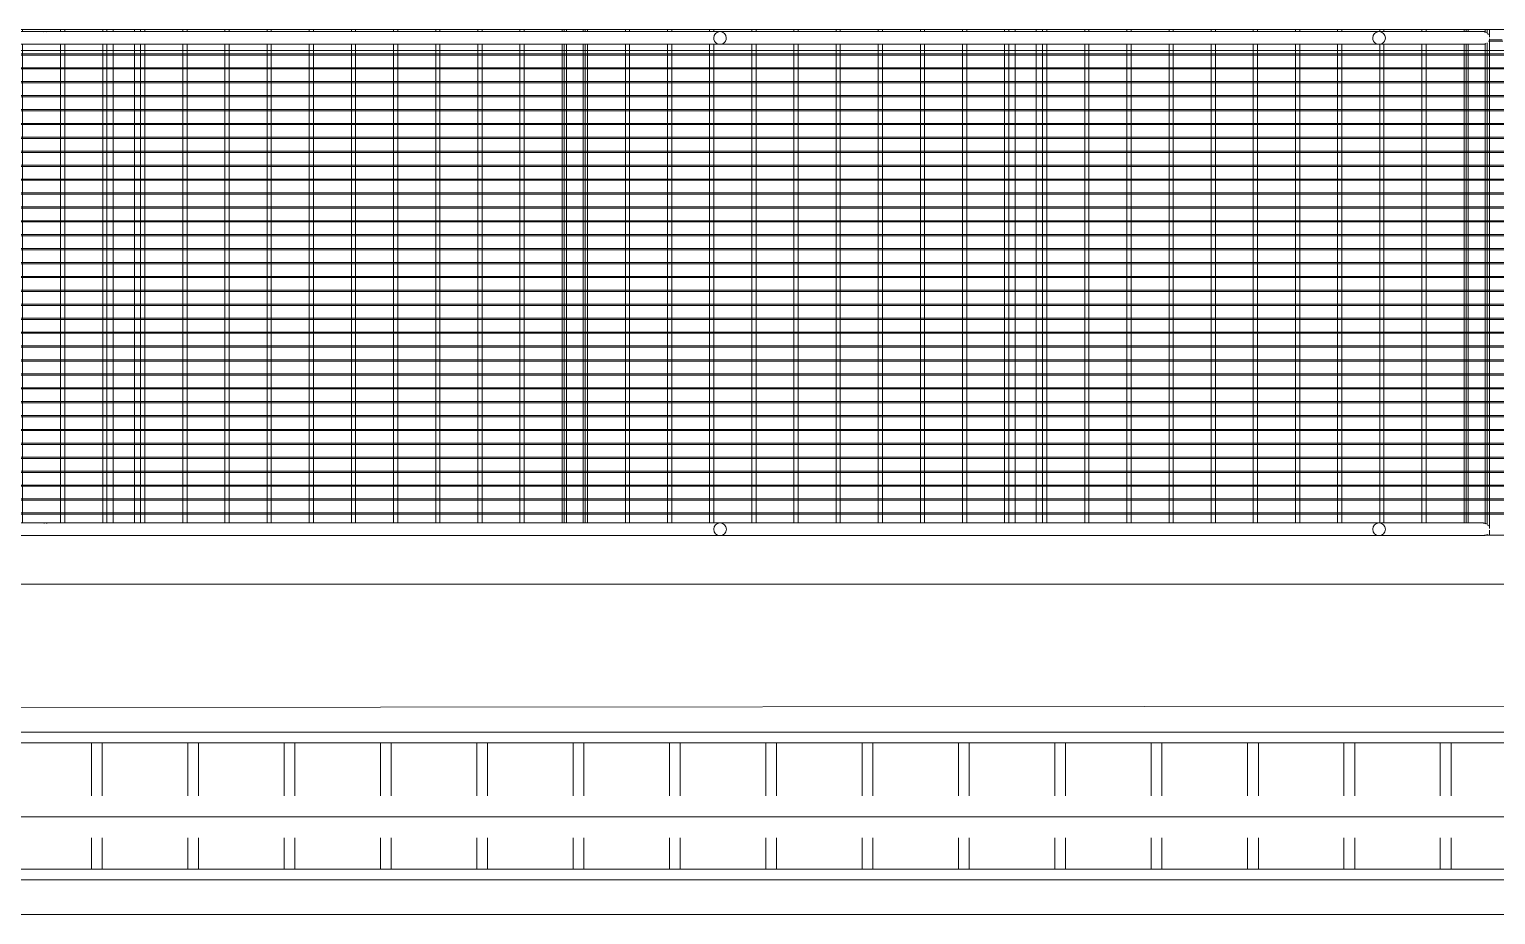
# Model space of a CAD drawing. Header units: centimetres. Extents: x -1762 to 3746, y -261 to 6534.
# Drawn here: x 1106.2 to 1454.1, y 2737.7 to 2947.7 of the extents above; entities that cross this region are included whole.
import ezdxf

# ---------------------------------------------------------------- set-up
doc = ezdxf.new("R2010")
doc.units = ezdxf.units.CM
for name, color, linetype, lineweight in [('A-FLOR-HRAL', 7, 'Continuous', 9), ('A-GENM', 7, 'Continuous', 9), ('E-CABL-TRAY', 7, 'Continuous', 9), ('M-HVAC-DUCT', 7, 'Continuous', 9), ('P-PIPE', 7, 'Continuous', 9)]:
    doc.layers.add(name, color=color, linetype=linetype, lineweight=lineweight)

# ---------------------------------------------------------------- blocks, each defined once
blk = doc.blocks.new('M_RVR_Grating - 1_12 x 1_00-V58-Planta bodega almacenamiento congelados')
at = {"layer": 'A-GENM', "color": 254, "true_color": 0xd4d4d4}
for p, q in [((-55, 56), (-57.1, 56)), ((56.48, 56), (-57.1, 56)), ((-54.7, 56), (-55, 56)), ((-55, 56), (-55, -20.92)), ((-55, -20.92), (-55, 56)), ((-54.7, -20.92), (-54.7, 56)), ((-51.4, 56), (-51.7, 56)), ((-51.7, 56), (-51.7, -20.92)), ((-51.4, -20.92), (-51.4, 56)), ((-48.1, 56), (-48.4, 56)), ((-48.4, 56), (-48.4, -20.92)), ((-48.1, -20.92), (-48.1, 56)), ((-44.8, 56), (-45.1, 56)), ((-45.1, 56), (-45.1, -20.92)), ((-44.8, -20.92), (-44.8, 56)), ((-41.5, 56), (-41.8, 56)), ((-41.8, 56), (-41.8, -20.92)), ((-41.5, -20.92), (-41.5, 56)), ((-38.2, 56), (-38.5, 56)), ((-38.5, 56), (-38.5, -20.92)), ((-38.2, -20.92), (-38.2, 56)), ((-34.9, 56), (-35.2, 56)), ((-35.2, 56), (-35.2, -20.92)), ((-34.9, -20.92), (-34.9, 56)), ((-31.6, 56), (-31.9, 56)), ((-31.9, 56), (-31.9, -20.92)), ((-31.6, -20.92), (-31.6, 56)), ((-28.3, 56), (-28.6, 56)), ((-28.6, 56), (-28.6, -20.92)), ((-28.3, -20.92), (-28.3, 56)), ((-25, 56), (-25.3, 56)), ((-25.3, 56), (-25.3, -20.92)), ((-25, -20.92), (-25, 56)), ((-21.7, 56), (-22, 56)), ((-22, 56), (-22, -20.92)), ((-21.7, -20.92), (-21.7, 56)), ((-18.4, 56), (-18.7, 56)), ((-18.7, 56), (-18.7, -20.92)), ((-18.4, -20.92), (-18.4, 56)), ((-15.1, 56), (-15.4, 56)), ((-15.4, 56), (-15.4, -20.92)), ((-15.1, -20.92), (-15.1, 56)), ((-11.8, 56), (-12.1, 56)), ((-12.1, 56), (-12.1, -20.92)), ((-11.8, -20.92), (-11.8, 56)), ((-8.5, 56), (-8.8, 56)), ((-8.8, 56), (-8.8, -20.92)), ((-8.5, -20.92), (-8.5, 56)), ((-5.2, 56), (-5.5, 56)), ((-5.5, 56), (-5.5, -20.92)), ((-5.2, -20.92), (-5.2, 56)), ((-1.9, 56), (-2.2, 56)), ((-2.2, 56), (-2.2, -20.92)), ((-1.9, -20.92), (-1.9, 56)), ((1.4, 56), (1.1, 56)), ((1.1, 56), (1.1, -20.92)), ((1.4, -20.92), (1.4, 56)), ((4.7, 56), (4.4, 56)), ((4.4, 56), (4.4, -20.92)), ((4.7, -20.92), (4.7, 56)), ((8, 56), (7.7, 56)), ((7.7, 56), (7.7, -20.92)), ((8, -20.92), (8, 56)), ((11.3, 56), (11, 56)), ((11, 56), (11, -20.92)), ((11.3, -20.92), (11.3, 56)), ((14.6, 56), (14.3, 56)), ((14.3, 56), (14.3, -20.92)), ((14.6, -20.92), (14.6, 56)), ((17.9, 56), (17.6, 56)), ((17.6, 56), (17.6, -20.92)), ((17.9, -20.92), (17.9, 56)), ((21.2, 56), (20.9, 56)), ((20.9, 56), (20.9, -20.92)), ((21.2, -20.92), (21.2, 56)), ((24.5, 56), (24.2, 56)), ((24.2, 56), (24.2, -20.92)), ((24.5, -20.92), (24.5, 56)), ((27.8, 56), (27.5, 56)), ((27.5, 56), (27.5, -20.92)), ((27.8, -20.92), (27.8, 56)), ((31.1, 56), (30.8, 56)), ((30.8, 56), (30.8, -20.92)), ((31.1, -20.92), (31.1, 56)), ((34.4, 56), (34.1, 56)), ((34.1, 56), (34.1, -20.92)), ((34.4, -20.92), (34.4, 56)), ((37.7, 56), (37.4, 56)), ((37.4, 56), (37.4, -20.92)), ((37.7, -20.92), (37.7, 56)), ((41, 56), (40.7, 56)), ((40.7, 56), (40.7, -20.92)), ((41, -20.92), (41, 56)), ((44.3, 56), (44, 56)), ((44, 56), (44, -20.92)), ((44.3, -20.92), (44.3, 56)), ((47.6, 56), (47.3, 56)), ((47.3, 56), (47.3, -20.92)), ((47.6, -20.92), (47.6, 56)), ((50.9, 56), (50.6, 56)), ((50.6, 56), (50.6, -20.92)), ((50.9, -20.92), (50.9, 56)), ((54.2, 56), (53.9, 56)), ((53.9, 56), (53.9, -20.92)), ((54.2, -20.92), (54.2, 56)), ((56.48, 56), (55, 56)), ((55, 56), (55, -20.92)), ((60, 56), (59.47, 56)), ((60, 56), (59.47, 56)), ((60, -20.92), (60, 56)), ((60, 51), (60, 56)), ((-57.1, 51), (56.48, 51)), ((56.48, 49.5), (-57.1, 49.5)), ((59.47, 51), (60, 51)), ((60, 49.5), (59.47, 49.5)), ((-57.1, 48.5), (56.48, 48.5)), ((59.47, 48.5), (60, 48.5)), ((56.48, 39.5), (-57.1, 39.5)), ((-57.1, 38.5), (56.48, 38.5)), ((60, 39.5), (59.47, 39.5)), ((59.47, 38.5), (60, 38.5)), ((56.48, 29.5), (-57.1, 29.5)), ((-57.1, 28.5), (56.48, 28.5)), ((60, 29.5), (59.47, 29.5)), ((59.47, 28.5), (60, 28.5)), ((56.47, 19.5), (-57.1, 19.5)), ((-57.1, 18.5), (56.47, 18.5)), ((60, 19.5), (59.47, 19.5)), ((59.47, 18.5), (60, 18.5)), ((56.47, 9.5), (-57.1, 9.5)), ((-57.1, 8.5), (56.47, 8.5)), ((60, 9.5), (59.47, 9.5)), ((59.47, 8.5), (60, 8.5)), ((56.47, -0.5), (-57.1, -0.5)), ((-57.1, -1.5), (56.47, -1.5)), ((60, -0.5), (59.47, -0.5)), ((59.47, -1.5), (60, -1.5)), ((56.47, -10.5), (-57.1, -10.5)), ((-57.1, -11.5), (56.47, -11.5)), ((60, -10.5), (59.47, -10.5)), ((59.47, -11.5), (60, -11.5)), ((56.47, -20.5), (-57.1, -20.5)), ((60, -20.5), (59.47, -20.5)), ((-57.1, -21.5), (56.47, -21.5)), ((-55, -21), (-55, -56)), ((-55, -56), (-55, -21)), ((-54.7, -56), (-54.7, -21)), ((-51.7, -21), (-51.7, -56)), ((-51.4, -56), (-51.4, -21)), ((-48.4, -21), (-48.4, -56)), ((-48.1, -56), (-48.1, -21)), ((-45.1, -21), (-45.1, -56)), ((-44.8, -56), (-44.8, -21)), ((-41.8, -21), (-41.8, -56)), ((-41.5, -56), (-41.5, -21)), ((-38.5, -21), (-38.5, -56)), ((-38.2, -56), (-38.2, -21)), ((-35.2, -21), (-35.2, -56)), ((-34.9, -56), (-34.9, -21)), ((-31.9, -21), (-31.9, -56)), ((-31.6, -56), (-31.6, -21)), ((-28.6, -21), (-28.6, -56)), ((-28.3, -56), (-28.3, -21)), ((-25.3, -21), (-25.3, -56)), ((-25, -56), (-25, -21)), ((-22, -21), (-22, -56)), ((-21.7, -56), (-21.7, -21)), ((-18.7, -21), (-18.7, -56)), ((-18.4, -56), (-18.4, -21)), ((-15.4, -21), (-15.4, -56)), ((-15.1, -56), (-15.1, -21)), ((-12.1, -21), (-12.1, -56)), ((-11.8, -56), (-11.8, -21)), ((-8.8, -21), (-8.8, -56)), ((-8.5, -56), (-8.5, -21)), ((-5.5, -21), (-5.5, -56)), ((-5.2, -56), (-5.2, -21)), ((-2.2, -21), (-2.2, -56)), ((-1.9, -56), (-1.9, -21)), ((1.1, -21), (1.1, -56)), ((1.4, -56), (1.4, -21)), ((4.4, -21), (4.4, -56)), ((4.7, -56), (4.7, -21)), ((7.7, -21), (7.7, -56)), ((8, -56), (8, -21)), ((11, -21), (11, -56)), ((11.3, -56), (11.3, -21)), ((14.3, -21), (14.3, -56)), ((14.6, -56), (14.6, -21)), ((17.6, -21), (17.6, -56)), ((17.9, -56), (17.9, -21)), ((20.9, -21), (20.9, -56)), ((21.2, -56), (21.2, -21)), ((24.2, -21), (24.2, -56)), ((24.5, -56), (24.5, -21)), ((27.5, -21), (27.5, -56)), ((27.8, -56), (27.8, -21)), ((30.8, -21), (30.8, -56)), ((31.1, -56), (31.1, -21)), ((34.1, -21), (34.1, -56)), ((34.4, -56), (34.4, -21)), ((37.4, -21), (37.4, -56)), ((37.7, -56), (37.7, -21)), ((40.7, -20.98), (40.7, -56)), ((41, -56), (41, -20.98)), ((44, -20.98), (44, -56)), ((44.3, -56), (44.3, -20.98)), ((47.3, -20.99), (47.3, -56)), ((47.6, -56), (47.6, -20.99)), ((50.6, -20.99), (50.6, -56)), ((50.9, -56), (50.9, -20.99)), ((53.9, -20.99), (53.9, -56)), ((54.2, -56), (54.2, -20.99)), ((55, -20.99), (55, -56)), ((59.47, -21.5), (60, -21.5)), ((60, -56), (60, -21)), ((56.47, -30.5), (-57.1, -30.5)), ((60, -30.5), (59.47, -30.5)), ((-57.1, -31.5), (56.47, -31.5)), ((59.47, -31.5), (60, -31.5)), ((56.47, -40.5), (-57.1, -40.5)), ((-57.1, -41.5), (56.47, -41.5)), ((60, -40.5), (59.47, -40.5)), ((59.47, -41.5), (60, -41.5)), ((56.47, -50.5), (-57.11, -50.5)), ((56.47, -51), (-57.11, -51)), ((-57.1, -51.5), (56.49, -51.5)), ((60, -50.5), (59.46, -50.5)), ((60, -51), (59.46, -51)), ((59.47, -51.5), (60, -51.5)), ((60, -56), (60, -51)), ((-60, -55.33), (-60, -56)), ((-60, -55.33), (-60, -56)), ((-60, -56), (-59.73, -56)), ((-60, -56), (-59.73, -56)), ((-57.48, -56), (-55, -56)), ((-57.48, -56), (56.84, -56)), ((-55, -56), (-54.7, -56)), ((-51.7, -56), (-51.4, -56)), ((-48.4, -56), (-48.1, -56)), ((-45.1, -56), (-44.8, -56)), ((-41.8, -56), (-41.5, -56)), ((-38.5, -56), (-38.2, -56)), ((-35.2, -56), (-34.9, -56)), ((-31.9, -56), (-31.6, -56)), ((-28.6, -56), (-28.3, -56)), ((-25.3, -56), (-25, -56)), ((-22, -56), (-21.7, -56)), ((-18.7, -56), (-18.4, -56)), ((-15.4, -56), (-15.1, -56)), ((-12.1, -56), (-11.8, -56)), ((-8.8, -56), (-8.5, -56)), ((-5.5, -56), (-5.2, -56)), ((-2.2, -56), (-1.9, -56)), ((1.1, -56), (1.4, -56)), ((4.4, -56), (4.7, -56)), ((7.7, -56), (8, -56)), ((11, -56), (11.3, -56)), ((14.3, -56), (14.6, -56)), ((17.6, -56), (17.9, -56)), ((20.9, -56), (21.2, -56)), ((24.2, -56), (24.5, -56)), ((27.5, -56), (27.8, -56)), ((30.8, -56), (31.1, -56)), ((34.1, -56), (34.4, -56)), ((37.4, -56), (37.7, -56)), ((40.7, -56), (41, -56)), ((44, -56), (44.3, -56)), ((47.3, -56), (47.6, -56)), ((50.6, -56), (50.9, -56)), ((53.9, -56), (54.2, -56)), ((55, -56), (56.84, -56)), ((59.09, -56), (60, -56)), ((59.09, -56), (60, -56))]:
    blk.add_line(p, q, dxfattribs=at)
blk = doc.blocks.new('M_RVR_Grating - 1_12 x 1_00-V59-Planta bodega almacenamiento congelados')
at = {"layer": 'A-GENM', "color": 254, "true_color": 0xd4d4d4}
for p, q in [((-55, 56), (-57.1, 56)), ((56.49, 56), (-57.1, 56)), ((-55, 56), (-55, -56)), ((-54.7, 56), (-55, 56)), ((-55, -56), (-55, 56)), ((-54.7, -56), (-54.7, 56)), ((-51.7, 56), (-51.7, -56)), ((-51.4, 56), (-51.7, 56)), ((-51.4, -56), (-51.4, 56)), ((-48.4, 56), (-48.4, -56)), ((-48.1, 56), (-48.4, 56)), ((-48.1, -56), (-48.1, 56)), ((-45.1, 56), (-45.1, -56)), ((-44.8, 56), (-45.1, 56)), ((-44.8, -56), (-44.8, 56)), ((-41.8, 56), (-41.8, -56)), ((-41.5, 56), (-41.8, 56)), ((-41.5, -56), (-41.5, 56)), ((-38.5, 56), (-38.5, -56)), ((-38.2, 56), (-38.5, 56)), ((-38.2, -56), (-38.2, 56)), ((-35.2, 56), (-35.2, -56)), ((-34.9, 56), (-35.2, 56)), ((-34.9, -56), (-34.9, 56)), ((-31.9, 56), (-31.9, -56)), ((-31.6, 56), (-31.9, 56)), ((-31.6, -56), (-31.6, 56)), ((-28.6, 56), (-28.6, -56)), ((-28.3, 56), (-28.6, 56)), ((-28.3, -56), (-28.3, 56)), ((-25.3, 56), (-25.3, -56)), ((-25, 56), (-25.3, 56)), ((-25, -56), (-25, 56)), ((-22, 56), (-22, -56)), ((-21.7, 56), (-22, 56)), ((-21.7, -56), (-21.7, 56)), ((-18.7, 56), (-18.7, -56)), ((-18.4, 56), (-18.7, 56)), ((-18.4, -56), (-18.4, 56)), ((-15.4, 56), (-15.4, -56)), ((-15.1, 56), (-15.4, 56)), ((-15.1, -56), (-15.1, 56)), ((-12.1, 56), (-12.1, -56)), ((-11.8, 56), (-12.1, 56)), ((-11.8, -56), (-11.8, 56)), ((-8.8, 56), (-8.8, -56)), ((-8.5, 56), (-8.8, 56)), ((-8.5, -56), (-8.5, 56)), ((-5.5, 56), (-5.5, -56)), ((-5.2, 56), (-5.5, 56)), ((-5.2, -56), (-5.2, 56)), ((-2.2, 56), (-2.2, -56)), ((-1.9, 56), (-2.2, 56)), ((-1.9, -56), (-1.9, 56)), ((1.1, 56), (1.1, -56)), ((1.4, 56), (1.1, 56)), ((1.4, -56), (1.4, 56)), ((4.4, 56), (4.4, -56)), ((4.7, 56), (4.4, 56)), ((4.7, -56), (4.7, 56)), ((7.7, 56), (7.7, -56)), ((8, 56), (7.7, 56)), ((8, -56), (8, 56)), ((11, 56), (11, -56)), ((11.3, 56), (11, 56)), ((11.3, -56), (11.3, 56)), ((14.3, 56), (14.3, -56)), ((14.6, 56), (14.3, 56)), ((14.6, -56), (14.6, 56)), ((17.6, 56), (17.6, -56)), ((17.9, 56), (17.6, 56)), ((17.9, -56), (17.9, 56)), ((20.9, 56), (20.9, -56)), ((21.2, 56), (20.9, 56)), ((21.2, -56), (21.2, 56)), ((24.2, 56), (24.2, -56)), ((24.5, 56), (24.2, 56)), ((24.5, -56), (24.5, 56)), ((27.5, 56), (27.5, -56)), ((27.8, 56), (27.5, 56)), ((27.8, -56), (27.8, 56)), ((30.8, 56), (30.8, -56)), ((31.1, 56), (30.8, 56)), ((31.1, -56), (31.1, 56)), ((34.1, 56), (34.1, -56)), ((34.4, 56), (34.1, 56)), ((34.4, -56), (34.4, 56)), ((37.4, 56), (37.4, -56)), ((37.7, 56), (37.4, 56)), ((37.7, -56), (37.7, 56)), ((40.7, 56), (40.7, -56)), ((41, 56), (40.7, 56)), ((41, -56), (41, 56)), ((44, 56), (44, -56)), ((44.3, 56), (44, 56)), ((44.3, -56), (44.3, 56)), ((47.3, 56), (47.3, -56)), ((47.6, 56), (47.3, 56)), ((47.6, -56), (47.6, 56)), ((50.6, 56), (50.6, -56)), ((50.9, 56), (50.6, 56)), ((50.9, -56), (50.9, 56)), ((53.9, 56), (53.9, -56)), ((54.2, 56), (53.9, 56)), ((54.2, -56), (54.2, 56)), ((55, 56), (55, -56)), ((56.49, 56), (55, 56)), ((60, 56), (59.47, 56)), ((60, 56), (59.47, 56)), ((60, -56), (60, 56)), ((60, 51), (60, 56)), ((56.49, 51.5), (-57.1, 51.5)), ((-57.1, 51), (56.49, 51)), ((-57.1, 50.5), (56.49, 50.5)), ((60, 51.5), (59.47, 51.5)), ((59.47, 51), (60, 51)), ((59.47, 50.5), (60, 50.5)), ((56.49, 41.5), (-57.1, 41.5)), ((-57.1, 40.5), (56.49, 40.5)), ((60, 41.5), (59.47, 41.5)), ((59.47, 40.5), (60, 40.5)), ((56.49, 31.5), (-57.1, 31.5)), ((60, 31.5), (59.47, 31.5)), ((-57.1, 30.5), (56.49, 30.5)), ((59.47, 30.5), (60, 30.5)), ((56.49, 21.5), (-57.1, 21.5)), ((60, 21.5), (59.47, 21.5)), ((-57.1, 20.5), (56.49, 20.5)), ((59.47, 20.5), (60, 20.5)), ((56.48, 11.5), (-57.1, 11.5)), ((-57.1, 10.5), (56.48, 10.5)), ((60, 11.5), (59.47, 11.5)), ((59.47, 10.5), (60, 10.5)), ((56.48, 1.5), (-57.1, 1.5)), ((-57.1, 0.5), (56.48, 0.5)), ((60, 1.5), (59.47, 1.5)), ((59.47, 0.5), (60, 0.5)), ((56.48, -8.5), (-57.1, -8.5)), ((-57.1, -9.5), (56.48, -9.5)), ((60, -8.5), (59.47, -8.5)), ((59.47, -9.5), (60, -9.5)), ((56.48, -18.5), (-57.1, -18.5)), ((-57.1, -19.5), (56.48, -19.5)), ((60, -18.5), (59.47, -18.5)), ((59.47, -19.5), (60, -19.5)), ((56.48, -28.5), (-57.1, -28.5)), ((-57.1, -29.5), (56.48, -29.5)), ((60, -28.5), (59.47, -28.5)), ((59.47, -29.5), (60, -29.5)), ((56.48, -38.5), (-57.1, -38.5)), ((-57.1, -39.5), (56.48, -39.5)), ((60, -38.5), (59.47, -38.5)), ((59.47, -39.5), (60, -39.5)), ((56.48, -48.5), (-57.1, -48.5)), ((60, -48.5), (59.47, -48.5)), ((-57.1, -49.5), (56.48, -49.5)), ((56.48, -51), (-57.1, -51)), ((59.47, -49.5), (60, -49.5)), ((60, -51), (59.47, -51)), ((60, -56), (60, -51)), ((-57.1, -56), (-55, -56)), ((-57.1, -56), (56.48, -56)), ((-55, -56), (-54.7, -56)), ((-51.7, -56), (-51.4, -56)), ((-48.4, -56), (-48.1, -56)), ((-45.1, -56), (-44.8, -56)), ((-41.8, -56), (-41.5, -56)), ((-38.5, -56), (-38.2, -56)), ((-35.2, -56), (-34.9, -56)), ((-31.9, -56), (-31.6, -56)), ((-28.6, -56), (-28.3, -56)), ((-25.3, -56), (-25, -56)), ((-22, -56), (-21.7, -56)), ((-18.7, -56), (-18.4, -56)), ((-15.4, -56), (-15.1, -56)), ((-12.1, -56), (-11.8, -56)), ((-8.8, -56), (-8.5, -56)), ((-5.5, -56), (-5.2, -56)), ((-2.2, -56), (-1.9, -56)), ((1.1, -56), (1.4, -56)), ((4.4, -56), (4.7, -56)), ((7.7, -56), (8, -56)), ((11, -56), (11.3, -56)), ((14.3, -56), (14.6, -56)), ((17.6, -56), (17.9, -56)), ((20.9, -56), (21.2, -56)), ((24.2, -56), (24.5, -56)), ((27.5, -56), (27.8, -56)), ((30.8, -56), (31.1, -56)), ((34.1, -56), (34.4, -56)), ((37.4, -56), (37.7, -56)), ((40.7, -56), (41, -56)), ((44, -56), (44.3, -56)), ((47.3, -56), (47.6, -56)), ((50.6, -56), (50.9, -56)), ((53.9, -56), (54.2, -56)), ((55, -56), (56.48, -56)), ((59.47, -56), (60, -56)), ((59.47, -56), (60, -56))]:
    blk.add_line(p, q, dxfattribs=at)
blk = doc.blocks.new('M_RVR_Grating - 1_12 x 1_00-V60-Planta bodega almacenamiento congelados')
at = {"layer": 'A-GENM', "color": 254, "true_color": 0xd4d4d4}
for p, q in [((-55, 56), (-57.12, 56)), ((56.47, 56), (-57.12, 56)), ((-54.7, 56), (-55, 56)), ((-55, 56), (-55, -56)), ((-55, -56), (-55, 56)), ((-54.7, -56), (-54.7, 56)), ((-51.4, 56), (-51.7, 56)), ((-51.7, 56), (-51.7, -56)), ((-51.4, -56), (-51.4, 56)), ((-48.1, 56), (-48.4, 56)), ((-48.4, 56), (-48.4, -56)), ((-48.1, -56), (-48.1, 56)), ((-44.8, 56), (-45.1, 56)), ((-45.1, 56), (-45.1, -56)), ((-44.8, -56), (-44.8, 56)), ((-41.5, 56), (-41.8, 56)), ((-41.8, 56), (-41.8, -56)), ((-41.5, -56), (-41.5, 56)), ((-38.2, 56), (-38.5, 56)), ((-38.5, 56), (-38.5, -56)), ((-38.2, -56), (-38.2, 56)), ((-34.9, 56), (-35.2, 56)), ((-35.2, 56), (-35.2, -56)), ((-34.9, -56), (-34.9, 56)), ((-31.6, 56), (-31.9, 56)), ((-31.9, 56), (-31.9, -56)), ((-31.6, -56), (-31.6, 56)), ((-28.3, 56), (-28.6, 56)), ((-28.6, 56), (-28.6, -56)), ((-28.3, -56), (-28.3, 56)), ((-25, 56), (-25.3, 56)), ((-25.3, 56), (-25.3, -56)), ((-25, -56), (-25, 56)), ((-21.7, 56), (-22, 56)), ((-22, 56), (-22, -56)), ((-21.7, -56), (-21.7, 56)), ((-18.4, 56), (-18.7, 56)), ((-18.7, 56), (-18.7, -56)), ((-18.4, -56), (-18.4, 56)), ((-15.1, 56), (-15.4, 56)), ((-15.4, 56), (-15.4, -56)), ((-15.1, -56), (-15.1, 56)), ((-11.8, 56), (-12.1, 56)), ((-12.1, 56), (-12.1, -56)), ((-11.8, -56), (-11.8, 56)), ((-8.5, 56), (-8.8, 56)), ((-8.8, 56), (-8.8, -56)), ((-8.5, -56), (-8.5, 56)), ((-5.2, 56), (-5.5, 56)), ((-5.5, 56), (-5.5, -56)), ((-5.2, -56), (-5.2, 56)), ((-1.9, 56), (-2.2, 56)), ((-2.2, 56), (-2.2, -56)), ((-1.9, -56), (-1.9, 56)), ((1.4, 56), (1.1, 56)), ((1.1, 56), (1.1, -56)), ((1.4, -56), (1.4, 56)), ((4.7, 56), (4.4, 56)), ((4.4, 56), (4.4, -56)), ((4.7, -56), (4.7, 56)), ((8, 56), (7.7, 56)), ((7.7, 56), (7.7, -56)), ((8, -56), (8, 56)), ((11.3, 56), (11, 56)), ((11, 56), (11, -56)), ((11.3, -56), (11.3, 56)), ((14.6, 56), (14.3, 56)), ((14.3, 56), (14.3, -56)), ((14.6, -56), (14.6, 56)), ((17.9, 56), (17.6, 56)), ((17.6, 56), (17.6, -56)), ((17.9, -56), (17.9, 56)), ((21.2, 56), (20.9, 56)), ((20.9, 56), (20.9, -56)), ((21.2, -56), (21.2, 56)), ((24.5, 56), (24.2, 56)), ((24.2, 56), (24.2, -56)), ((24.5, -56), (24.5, 56)), ((27.8, 56), (27.5, 56)), ((27.5, 56), (27.5, -56)), ((27.8, -56), (27.8, 56)), ((31.1, 56), (30.8, 56)), ((30.8, 56), (30.8, -56)), ((31.1, -56), (31.1, 56)), ((34.4, 56), (34.1, 56)), ((34.1, 56), (34.1, -56)), ((34.4, -56), (34.4, 56)), ((37.7, 56), (37.4, 56)), ((37.4, 56), (37.4, -56)), ((37.7, -56), (37.7, 56)), ((41, 56), (40.7, 56)), ((40.7, 56), (40.7, -56)), ((41, -56), (41, 56)), ((44.3, 56), (44, 56)), ((44, 56), (44, -56)), ((44.3, -56), (44.3, 56)), ((47.6, 56), (47.3, 56)), ((47.3, 56), (47.3, -56)), ((47.6, -56), (47.6, 56)), ((50.9, 56), (50.6, 56)), ((50.6, 56), (50.6, -56)), ((50.9, -56), (50.9, 56)), ((54.2, 56), (53.9, 56)), ((53.9, 56), (53.9, -56)), ((54.2, -56), (54.2, 56)), ((56.47, 56), (55, 56)), ((55, 56), (55, -56)), ((60, 56), (59.45, 56)), ((60, 56), (59.45, 56)), ((60, -56), (60, 56)), ((60, 51), (60, 56)), ((-57.12, 51), (56.47, 51)), ((56.47, 49.5), (-57.12, 49.5)), ((59.45, 51), (60, 51)), ((60, 49.5), (59.45, 49.5)), ((-57.12, 48.5), (56.47, 48.5)), ((59.45, 48.5), (60, 48.5)), ((56.47, 39.5), (-57.12, 39.5)), ((-57.12, 38.5), (56.47, 38.5)), ((60, 39.5), (59.45, 39.5)), ((59.45, 38.5), (60, 38.5)), ((56.47, 29.5), (-57.13, 29.5)), ((-57.13, 28.5), (56.47, 28.5)), ((60, 29.5), (59.45, 29.5)), ((59.45, 28.5), (60, 28.5)), ((56.47, 19.5), (-57.13, 19.5)), ((-57.13, 18.5), (56.47, 18.5)), ((60, 19.5), (59.44, 19.5)), ((59.44, 18.5), (60, 18.5)), ((56.47, 9.5), (-57.1, 9.5)), ((-57.1, 8.5), (56.47, 8.5)), ((60, 9.5), (59.47, 9.5)), ((59.47, 8.5), (60, 8.5)), ((56.47, -0.5), (-57.1, -0.5)), ((-57.1, -1.5), (56.47, -1.5)), ((60, -0.5), (59.47, -0.5)), ((59.47, -1.5), (60, -1.5)), ((56.47, -10.5), (-57.1, -10.5)), ((-57.1, -11.5), (56.47, -11.5)), ((60, -10.5), (59.47, -10.5)), ((59.47, -11.5), (60, -11.5)), ((56.47, -20.5), (-57.1, -20.5)), ((60, -20.5), (59.47, -20.5)), ((-57.1, -21.5), (56.47, -21.5)), ((59.47, -21.5), (60, -21.5)), ((56.49, -30.5), (-57.1, -30.5)), ((60, -30.5), (59.47, -30.5)), ((-57.1, -31.5), (56.49, -31.5)), ((59.47, -31.5), (60, -31.5)), ((56.49, -40.5), (-57.1, -40.5)), ((-57.1, -41.5), (56.49, -41.5)), ((60, -40.5), (59.47, -40.5)), ((59.47, -41.5), (60, -41.5)), ((56.49, -50.5), (-57.1, -50.5)), ((56.49, -51), (-57.1, -51)), ((-57.1, -51.5), (56.49, -51.5)), ((60, -50.5), (59.47, -50.5)), ((60, -51), (59.47, -51)), ((59.47, -51.5), (60, -51.5)), ((60, -56), (60, -51)), ((-57.1, -56), (-55, -56)), ((-57.1, -56), (56.49, -56)), ((-55, -56), (-54.7, -56)), ((-51.7, -56), (-51.4, -56)), ((-48.4, -56), (-48.1, -56)), ((-45.1, -56), (-44.8, -56)), ((-41.8, -56), (-41.5, -56)), ((-38.5, -56), (-38.2, -56)), ((-35.2, -56), (-34.9, -56)), ((-31.9, -56), (-31.6, -56)), ((-28.6, -56), (-28.3, -56)), ((-25.3, -56), (-25, -56)), ((-22, -56), (-21.7, -56)), ((-18.7, -56), (-18.4, -56)), ((-15.4, -56), (-15.1, -56)), ((-12.1, -56), (-11.8, -56)), ((-8.8, -56), (-8.5, -56)), ((-5.5, -56), (-5.2, -56)), ((-2.2, -56), (-1.9, -56)), ((1.1, -56), (1.4, -56)), ((4.4, -56), (4.7, -56)), ((7.7, -56), (8, -56)), ((11, -56), (11.3, -56)), ((14.3, -56), (14.6, -56)), ((17.6, -56), (17.9, -56)), ((20.9, -56), (21.2, -56)), ((24.2, -56), (24.5, -56)), ((27.5, -56), (27.8, -56)), ((30.8, -56), (31.1, -56)), ((34.1, -56), (34.4, -56)), ((37.4, -56), (37.7, -56)), ((40.7, -56), (41, -56)), ((44, -56), (44.3, -56)), ((47.3, -56), (47.6, -56)), ((50.6, -56), (50.9, -56)), ((53.9, -56), (54.2, -56)), ((55, -56), (56.49, -56)), ((59.47, -56), (60, -56)), ((59.47, -56), (60, -56))]:
    blk.add_line(p, q, dxfattribs=at)
blk = doc.blocks.new('M_RVR_Grating - 1_12 x 1_00-V61-Planta bodega almacenamiento congelados')
at = {"layer": 'A-GENM', "color": 254, "true_color": 0xd4d4d4}
for p, q in [((-55, 56), (-57.11, 56)), ((56.47, 56), (-57.11, 56)), ((-55, 56), (-55, -56)), ((-54.7, 56), (-55, 56)), ((-55, -56), (-55, 56)), ((-54.7, -56), (-54.7, 56)), ((-51.7, 56), (-51.7, -56)), ((-51.4, 56), (-51.7, 56)), ((-51.4, -56), (-51.4, 56)), ((-48.4, 56), (-48.4, -56)), ((-48.1, 56), (-48.4, 56)), ((-48.1, -56), (-48.1, 56)), ((-45.1, 56), (-45.1, -56)), ((-44.8, 56), (-45.1, 56)), ((-44.8, -56), (-44.8, 56)), ((-41.8, 56), (-41.8, -56)), ((-41.5, 56), (-41.8, 56)), ((-41.5, -56), (-41.5, 56)), ((-38.5, 56), (-38.5, -56)), ((-38.2, 56), (-38.5, 56)), ((-38.2, -56), (-38.2, 56)), ((-35.2, 56), (-35.2, -56)), ((-34.9, 56), (-35.2, 56)), ((-34.9, -56), (-34.9, 56)), ((-31.9, 56), (-31.9, -56)), ((-31.6, 56), (-31.9, 56)), ((-31.6, -56), (-31.6, 56)), ((-28.6, 56), (-28.6, -56)), ((-28.3, 56), (-28.6, 56)), ((-28.3, -56), (-28.3, 56)), ((-25.3, 56), (-25.3, -56)), ((-25, 56), (-25.3, 56)), ((-25, -56), (-25, 56)), ((-22, 56), (-22, -56)), ((-21.7, 56), (-22, 56)), ((-21.7, -56), (-21.7, 56)), ((-18.7, 56), (-18.7, -56)), ((-18.4, 56), (-18.7, 56)), ((-18.4, -56), (-18.4, 56)), ((-15.4, 56), (-15.4, -56)), ((-15.1, 56), (-15.4, 56)), ((-15.1, -56), (-15.1, 56)), ((-12.1, 56), (-12.1, -56)), ((-11.8, 56), (-12.1, 56)), ((-11.8, -56), (-11.8, 56)), ((-8.8, 56), (-8.8, -56)), ((-8.5, 56), (-8.8, 56)), ((-8.5, -56), (-8.5, 56)), ((-5.5, 56), (-5.5, -56)), ((-5.2, 56), (-5.5, 56)), ((-5.2, -56), (-5.2, 56)), ((-2.2, 56), (-2.2, -56)), ((-1.9, 56), (-2.2, 56)), ((-1.9, -56), (-1.9, 56)), ((1.1, 56), (1.1, -56)), ((1.4, 56), (1.1, 56)), ((1.4, -56), (1.4, 56)), ((4.4, 56), (4.4, -56)), ((4.7, 56), (4.4, 56)), ((4.7, -56), (4.7, 56)), ((7.7, 56), (7.7, -56)), ((8, 56), (7.7, 56)), ((8, -56), (8, 56)), ((11, 56), (11, -56)), ((11.3, 56), (11, 56)), ((11.3, -56), (11.3, 56)), ((14.3, 56), (14.3, -56)), ((14.6, 56), (14.3, 56)), ((14.6, -56), (14.6, 56)), ((17.6, 56), (17.6, -56)), ((17.9, 56), (17.6, 56)), ((17.9, -56), (17.9, 56)), ((20.9, 56), (20.9, -56)), ((21.2, 56), (20.9, 56)), ((21.2, -56), (21.2, 56)), ((24.2, 56), (24.2, -56)), ((24.5, 56), (24.2, 56)), ((24.5, -56), (24.5, 56)), ((27.5, 56), (27.5, -56)), ((27.8, 56), (27.5, 56)), ((27.8, -56), (27.8, 56)), ((30.8, 56), (30.8, -56)), ((31.1, 56), (30.8, 56)), ((31.1, -56), (31.1, 56)), ((34.1, 56), (34.1, -56)), ((34.4, 56), (34.1, 56)), ((34.4, -56), (34.4, 56)), ((37.4, 56), (37.4, -56)), ((37.7, 56), (37.4, 56)), ((37.7, -56), (37.7, 56)), ((40.7, 56), (40.7, -56)), ((41, 56), (40.7, 56)), ((41, -56), (41, 56)), ((44, 56), (44, -56)), ((44.3, 56), (44, 56)), ((44.3, -56), (44.3, 56)), ((47.3, 56), (47.3, -56)), ((47.6, 56), (47.3, 56)), ((47.6, -56), (47.6, 56)), ((50.6, 56), (50.6, -56)), ((50.9, 56), (50.6, 56)), ((50.9, -56), (50.9, 56)), ((53.9, 56), (53.9, -56)), ((54.2, 56), (53.9, 56)), ((54.2, -56), (54.2, 56)), ((55, 56), (55, -56)), ((56.47, 56), (55, 56)), ((60, 56), (59.46, 56)), ((60, 56), (59.46, 56)), ((60, -56), (60, 56)), ((60, 51), (60, 56)), ((56.47, 51.5), (-57.11, 51.5)), ((-57.11, 51), (56.47, 51)), ((-57.11, 50.5), (56.47, 50.5)), ((60, 51.5), (59.46, 51.5)), ((59.46, 51), (60, 51)), ((59.46, 50.5), (60, 50.5)), ((56.47, 41.5), (-57.11, 41.5)), ((-57.11, 40.5), (56.47, 40.5)), ((60, 41.5), (59.46, 41.5)), ((59.46, 40.5), (60, 40.5)), ((56.47, 31.5), (-57.11, 31.5)), ((60, 31.5), (59.46, 31.5)), ((-57.11, 30.5), (56.47, 30.5)), ((59.46, 30.5), (60, 30.5)), ((56.47, 21.5), (-57.12, 21.5)), ((60, 21.5), (59.46, 21.5)), ((-57.12, 20.5), (56.47, 20.5)), ((59.46, 20.5), (60, 20.5)), ((56.47, 11.5), (-57.12, 11.5)), ((-57.12, 10.5), (56.47, 10.5)), ((60, 11.5), (59.45, 11.5)), ((59.45, 10.5), (60, 10.5)), ((56.47, 1.5), (-57.12, 1.5)), ((-57.12, 0.5), (56.47, 0.5)), ((60, 1.5), (59.45, 1.5)), ((59.45, 0.5), (60, 0.5)), ((56.47, -8.5), (-57.12, -8.5)), ((-57.12, -9.5), (56.47, -9.5)), ((60, -8.5), (59.45, -8.5)), ((59.45, -9.5), (60, -9.5)), ((56.47, -18.5), (-57.12, -18.5)), ((-57.12, -19.5), (56.47, -19.5)), ((60, -18.5), (59.45, -18.5)), ((59.45, -19.5), (60, -19.5)), ((56.47, -28.5), (-57.12, -28.5)), ((-57.12, -29.5), (56.47, -29.5)), ((60, -28.5), (59.45, -28.5)), ((59.45, -29.5), (60, -29.5)), ((56.47, -38.5), (-57.12, -38.5)), ((-57.12, -39.5), (56.47, -39.5)), ((60, -38.5), (59.45, -38.5)), ((59.45, -39.5), (60, -39.5)), ((56.47, -48.5), (-57.12, -48.5)), ((60, -48.5), (59.45, -48.5)), ((-57.12, -49.5), (56.47, -49.5)), ((56.47, -51), (-57.12, -51)), ((59.45, -49.5), (60, -49.5)), ((60, -51), (59.45, -51)), ((60, -56), (60, -51)), ((-57.12, -56), (-55, -56)), ((-57.12, -56), (56.47, -56)), ((-55, -56), (-54.7, -56)), ((-51.7, -56), (-51.4, -56)), ((-48.4, -56), (-48.1, -56)), ((-45.1, -56), (-44.8, -56)), ((-41.8, -56), (-41.5, -56)), ((-38.5, -56), (-38.2, -56)), ((-35.2, -56), (-34.9, -56)), ((-31.9, -56), (-31.6, -56)), ((-28.6, -56), (-28.3, -56)), ((-25.3, -56), (-25, -56)), ((-22, -56), (-21.7, -56)), ((-18.7, -56), (-18.4, -56)), ((-15.4, -56), (-15.1, -56)), ((-12.1, -56), (-11.8, -56)), ((-8.8, -56), (-8.5, -56)), ((-5.5, -56), (-5.2, -56)), ((-2.2, -56), (-1.9, -56)), ((1.1, -56), (1.4, -56)), ((4.4, -56), (4.7, -56)), ((7.7, -56), (8, -56)), ((11, -56), (11.3, -56)), ((14.3, -56), (14.6, -56)), ((17.6, -56), (17.9, -56)), ((20.9, -56), (21.2, -56)), ((24.2, -56), (24.5, -56)), ((27.5, -56), (27.8, -56)), ((30.8, -56), (31.1, -56)), ((34.1, -56), (34.4, -56)), ((37.4, -56), (37.7, -56)), ((40.7, -56), (41, -56)), ((44, -56), (44.3, -56)), ((47.3, -56), (47.6, -56)), ((50.6, -56), (50.9, -56)), ((53.9, -56), (54.2, -56)), ((55, -56), (56.47, -56)), ((59.45, -56), (60, -56)), ((59.45, -56), (60, -56))]:
    blk.add_line(p, q, dxfattribs=at)
blk = doc.blocks.new('M_RVR_Grating - 1_12 x 1_00-V66-Planta bodega almacenamiento congelados')
at = {"layer": 'A-GENM', "color": 254, "true_color": 0xd4d4d4}
for p, q in [((-55, 56), (-57.11, 56)), ((56.47, 56), (-57.11, 56)), ((-55, 56), (-55, -56)), ((-54.7, 56), (-55, 56)), ((-55, -56), (-55, 56)), ((-54.7, -56), (-54.7, 56)), ((-51.7, 56), (-51.7, -56)), ((-51.4, 56), (-51.7, 56)), ((-51.4, -56), (-51.4, 56)), ((-48.4, 56), (-48.4, -56)), ((-48.1, 56), (-48.4, 56)), ((-48.1, -56), (-48.1, 56)), ((-45.1, 56), (-45.1, -56)), ((-44.8, 56), (-45.1, 56)), ((-44.8, -56), (-44.8, 56)), ((-41.8, 56), (-41.8, -56)), ((-41.5, 56), (-41.8, 56)), ((-41.5, -56), (-41.5, 56)), ((-38.5, 56), (-38.5, -56)), ((-38.2, 56), (-38.5, 56)), ((-38.2, -56), (-38.2, 56)), ((-35.2, 56), (-35.2, -56)), ((-34.9, 56), (-35.2, 56)), ((-34.9, -56), (-34.9, 56)), ((-31.9, 56), (-31.9, -56)), ((-31.6, 56), (-31.9, 56)), ((-31.6, -56), (-31.6, 56)), ((-28.6, 56), (-28.6, -56)), ((-28.3, 56), (-28.6, 56)), ((-28.3, -56), (-28.3, 56)), ((-25.3, 56), (-25.3, -56)), ((-25, 56), (-25.3, 56)), ((-25, -56), (-25, 56)), ((-22, 56), (-22, -56)), ((-21.7, 56), (-22, 56)), ((-21.7, -56), (-21.7, 56)), ((-18.7, 56), (-18.7, -56)), ((-18.4, 56), (-18.7, 56)), ((-18.4, -56), (-18.4, 56)), ((-15.4, 56), (-15.4, -56)), ((-15.1, 56), (-15.4, 56)), ((-15.1, -56), (-15.1, 56)), ((-12.1, 56), (-12.1, -56)), ((-11.8, 56), (-12.1, 56)), ((-11.8, -56), (-11.8, 56)), ((-8.8, 56), (-8.8, -56)), ((-8.5, 56), (-8.8, 56)), ((-8.5, -56), (-8.5, 56)), ((-5.5, 56), (-5.5, -56)), ((-5.2, 56), (-5.5, 56)), ((-5.2, -56), (-5.2, 56)), ((-2.2, 56), (-2.2, -56)), ((-1.9, 56), (-2.2, 56)), ((-1.9, -56), (-1.9, 56)), ((1.1, 56), (1.1, -56)), ((1.4, 56), (1.1, 56)), ((1.4, -56), (1.4, 56)), ((4.4, 56), (4.4, -56)), ((4.7, 56), (4.4, 56)), ((4.7, -56), (4.7, 56)), ((7.7, 56), (7.7, -56)), ((8, 56), (7.7, 56)), ((8, -56), (8, 56)), ((11, 56), (11, -56)), ((11.3, 56), (11, 56)), ((11.3, -56), (11.3, 56)), ((14.3, 56), (14.3, -56)), ((14.6, 56), (14.3, 56)), ((14.6, -56), (14.6, 56)), ((17.6, 56), (17.6, -56)), ((17.9, 56), (17.6, 56)), ((17.9, -56), (17.9, 56)), ((20.9, 56), (20.9, -56)), ((21.2, 56), (20.9, 56)), ((21.2, -56), (21.2, 56)), ((24.2, 56), (24.2, -56)), ((24.5, 56), (24.2, 56)), ((24.5, -56), (24.5, 56)), ((27.5, 56), (27.5, -56)), ((27.8, 56), (27.5, 56)), ((27.8, -56), (27.8, 56)), ((30.8, 56), (30.8, -56)), ((31.1, 56), (30.8, 56)), ((31.1, -56), (31.1, 56)), ((34.1, 56), (34.1, -56)), ((34.4, 56), (34.1, 56)), ((34.4, -56), (34.4, 56)), ((37.4, 56), (37.4, -56)), ((37.7, 56), (37.4, 56)), ((37.7, -56), (37.7, 56)), ((40.7, 56), (40.7, -56)), ((41, 56), (40.7, 56)), ((41, -56), (41, 56)), ((44, 56), (44, -56)), ((44.3, 56), (44, 56)), ((44.3, -56), (44.3, 56)), ((47.3, 56), (47.3, -56)), ((47.6, 56), (47.3, 56)), ((47.6, -56), (47.6, 56)), ((50.6, 56), (50.6, -56)), ((50.9, 56), (50.6, 56)), ((50.9, -56), (50.9, 56)), ((53.9, 56), (53.9, -56)), ((54.2, 56), (53.9, 56)), ((54.2, -56), (54.2, 56)), ((55, 56), (55, -56)), ((56.47, 56), (55, 56)), ((60, 56), (59.46, 56)), ((60, 56), (59.46, 56)), ((60, -56), (60, 56)), ((60, 51), (60, 56)), ((-60, 51.67), (-60, 46.35)), ((-60, 51.67), (-60, 51)), ((-60, 51), (-59.73, 51)), ((-60, 50.5), (-58.79, 50.5)), ((-58.41, 50.5), (57.78, 50.5)), ((-57.48, 51), (56.84, 51)), ((56.62, 51.5), (-57.28, 51.5)), ((57.2, 50.69), (57.2, 47.29)), ((57.5, 47.44), (57.5, 50.56)), ((58.16, 50.5), (60, 50.5)), ((59.09, 51), (60, 51)), ((60, 51.5), (59.29, 51.5)), ((-57.12, 40.5), (56.48, 40.5)), ((56.47, 41.5), (-57.11, 41.5)), ((59.45, 40.5), (60, 40.5)), ((60, 41.5), (59.47, 41.5)), ((56.47, 31.5), (-57.1, 31.5)), ((60, 31.5), (59.47, 31.5)), ((-57.1, 30.5), (56.47, 30.5)), ((59.47, 30.5), (60, 30.5)), ((56.47, 21.5), (-57.11, 21.5)), ((60, 21.5), (59.47, 21.5)), ((-57.11, 20.5), (56.47, 20.5)), ((59.47, 20.5), (60, 20.5)), ((56.47, 11.5), (-57.11, 11.5)), ((-57.11, 10.5), (56.47, 10.5)), ((60, 11.5), (59.46, 11.5)), ((59.46, 10.5), (60, 10.5)), ((56.47, 1.5), (-57.11, 1.5)), ((-57.11, 0.5), (56.47, 0.5)), ((60, 1.5), (59.46, 1.5)), ((59.46, 0.5), (60, 0.5)), ((56.47, -8.5), (-57.11, -8.5)), ((-57.11, -9.5), (56.47, -9.5)), ((60, -8.5), (59.46, -8.5)), ((59.46, -9.5), (60, -9.5)), ((56.47, -18.5), (-57.11, -18.5)), ((-57.11, -19.5), (56.47, -19.5)), ((60, -18.5), (59.46, -18.5)), ((59.46, -19.5), (60, -19.5)), ((56.47, -28.5), (-57.11, -28.5)), ((-57.11, -29.5), (56.47, -29.5)), ((60, -28.5), (59.46, -28.5)), ((59.46, -29.5), (60, -29.5)), ((56.47, -38.5), (-57.11, -38.5)), ((-57.11, -39.5), (56.47, -39.5)), ((60, -38.5), (59.46, -38.5)), ((59.46, -39.5), (60, -39.5)), ((56.47, -48.5), (-57.11, -48.5)), ((60, -48.5), (59.46, -48.5)), ((-57.11, -49.5), (56.47, -49.5)), ((56.47, -51), (-57.11, -51)), ((59.46, -49.5), (60, -49.5)), ((60, -51), (59.46, -51)), ((60, -56), (60, -51)), ((-57.11, -56), (-55, -56)), ((-57.11, -56), (56.47, -56)), ((-55, -56), (-54.7, -56)), ((-51.7, -56), (-51.4, -56)), ((-48.4, -56), (-48.1, -56)), ((-45.1, -56), (-44.8, -56)), ((-41.8, -56), (-41.5, -56)), ((-38.5, -56), (-38.2, -56)), ((-35.2, -56), (-34.9, -56)), ((-31.9, -56), (-31.6, -56)), ((-28.6, -56), (-28.3, -56)), ((-25.3, -56), (-25, -56)), ((-22, -56), (-21.7, -56)), ((-18.7, -56), (-18.4, -56)), ((-15.4, -56), (-15.1, -56)), ((-12.1, -56), (-11.8, -56)), ((-8.8, -56), (-8.5, -56)), ((-5.5, -56), (-5.2, -56)), ((-2.2, -56), (-1.9, -56)), ((1.1, -56), (1.4, -56)), ((4.4, -56), (4.7, -56)), ((7.7, -56), (8, -56)), ((11, -56), (11.3, -56)), ((14.3, -56), (14.6, -56)), ((17.6, -56), (17.9, -56)), ((20.9, -56), (21.2, -56)), ((24.2, -56), (24.5, -56)), ((27.5, -56), (27.8, -56)), ((30.8, -56), (31.1, -56)), ((34.1, -56), (34.4, -56)), ((37.4, -56), (37.7, -56)), ((40.7, -56), (41, -56)), ((44, -56), (44.3, -56)), ((47.3, -56), (47.6, -56)), ((50.6, -56), (50.9, -56)), ((53.9, -56), (54.2, -56)), ((55, -56), (56.47, -56)), ((59.46, -56), (60, -56)), ((59.46, -56), (60, -56))]:
    blk.add_line(p, q, dxfattribs=at)
blk = doc.blocks.new('Railings 53 - Railings 41-1808161-Planta bodega almacenamiento congelados')
at = {"layer": 'A-FLOR-HRAL', "color": 254, "true_color": 0xd4d4d4}
for p, q in [((487.66, 4534.39), (487.66, 4024.34)), ((490.66, 4024.34), (490.66, 4534.39))]:
    blk.add_line(p, q, dxfattribs=at)
at = {"layer": 'A-FLOR-HRAL', "color": 254, "true_color": 0xd4d4d4, "flags": 128}
for points in [[(487.66, 4542.39), (487.66, 4542.45), (487.66, 4542.51), (487.67, 4542.57), (487.67, 4542.63), (487.69, 4542.69), (487.7, 4542.75), (487.71, 4542.81), (487.73, 4542.86), (487.75, 4542.92), (487.77, 4542.98), (487.8, 4543.03), (487.83, 4543.08), (487.85, 4543.14)], [(487.66, 4541.45), (487.66, 4541.59), (487.66, 4541.73), (487.66, 4541.85), (487.66, 4541.96), (487.66, 4542.06), (487.66, 4542.14), (487.66, 4542.21), (487.66, 4542.27), (487.66, 4542.32), (487.66, 4542.36), (487.66, 4542.38), (487.66, 4542.39), (487.66, 4542.39)], [(487.66, 4542.39), (487.66, 4542.38), (487.66, 4542.37), (487.66, 4542.33), (487.66, 4542.29), (487.66, 4542.23), (487.66, 4542.16), (487.66, 4542.08), (487.66, 4541.99), (487.66, 4541.88), (487.66, 4541.76), (487.66, 4541.63), (487.66, 4541.49), (487.66, 4541.33), (487.66, 4541.17), (487.66, 4540.99), (487.66, 4540.81), (487.66, 4540.61), (487.66, 4540.41), (487.66, 4540.19), (487.66, 4539.96), (487.66, 4539.73), (487.66, 4539.49), (487.66, 4539.24), (487.66, 4538.98), (487.66, 4538.71), (487.66, 4538.44), (487.66, 4538.16), (487.66, 4537.88), (487.66, 4537.59), (487.66, 4537.29), (487.66, 4536.99), (487.66, 4536.69), (487.66, 4536.38), (487.66, 4536.07), (487.66, 4535.75), (487.66, 4535.43), (487.66, 4535.12), (487.66, 4534.8), (487.66, 4534.48), (487.66, 4534.39)], [(488.11, 4543.47), (488.15, 4543.51), (488.2, 4543.55), (488.25, 4543.58), (488.3, 4543.62), (488.35, 4543.65)], [(490.51, 4543.04), (490.53, 4542.99), (490.55, 4542.93), (490.57, 4542.88), (490.59, 4542.82), (490.61, 4542.76), (490.62, 4542.71), (490.63, 4542.65), (490.64, 4542.59), (490.65, 4542.53), (490.65, 4542.47), (490.66, 4542.41), (490.66, 4542.39)], [(490.66, 4542.39), (490.66, 4542.38), (490.66, 4542.37), (490.66, 4542.33), (490.66, 4542.29), (490.66, 4542.23), (490.66, 4542.16), (490.66, 4542.08), (490.66, 4541.99), (490.66, 4541.88), (490.66, 4541.76), (490.66, 4541.63), (490.66, 4541.49), (490.66, 4541.33), (490.66, 4541.17), (490.66, 4540.99), (490.66, 4540.81), (490.66, 4540.61), (490.66, 4540.41), (490.66, 4540.19), (490.66, 4539.96), (490.66, 4539.73), (490.66, 4539.49), (490.66, 4539.24), (490.66, 4538.98), (490.66, 4538.71), (490.66, 4538.44), (490.66, 4538.16), (490.66, 4537.88), (490.66, 4537.59), (490.66, 4537.29), (490.66, 4536.99), (490.66, 4536.69), (490.66, 4536.38), (490.66, 4536.07), (490.66, 4535.75), (490.66, 4535.43), (490.66, 4535.12), (490.66, 4534.8), (490.66, 4534.48)], [(490.66, 4534.39), (490.66, 4534.71), (490.66, 4535.03), (490.66, 4535.35), (490.66, 4535.67), (490.66, 4535.98), (490.66, 4536.29), (490.66, 4536.6), (490.66, 4536.91), (490.66, 4537.21), (490.66, 4537.51), (490.66, 4537.8), (490.66, 4538.09), (490.66, 4538.37), (490.66, 4538.64), (490.66, 4538.91), (490.66, 4539.17), (490.66, 4539.42), (490.66, 4539.67), (490.66, 4539.9), (490.66, 4540.13), (490.66, 4540.35), (490.66, 4540.56), (490.66, 4540.76), (490.66, 4540.94), (490.66, 4541.12), (490.66, 4541.29), (490.66, 4541.45), (490.66, 4541.59), (490.66, 4541.73), (490.66, 4541.85), (490.66, 4541.96), (490.66, 4542.06), (490.66, 4542.14), (490.66, 4542.21), (490.66, 4542.27), (490.66, 4542.32), (490.66, 4542.36), (490.66, 4542.38), (490.66, 4542.39), (490.66, 4542.39)], [(487.66, 4534.39), (487.66, 4534.71), (487.66, 4535.03), (487.66, 4535.35), (487.66, 4535.67), (487.66, 4535.98), (487.66, 4536.29), (487.66, 4536.6), (487.66, 4536.91), (487.66, 4537.21), (487.66, 4537.51), (487.66, 4537.8), (487.66, 4538.09), (487.66, 4538.28)]]:
    blk.add_lwpolyline(points, dxfattribs=at)
at = {"layer": 'A-FLOR-HRAL', "color": 254, "true_color": 0xd4d4d4}
for centre, start, end in [((489.16, 4517.7), 90, 270), ((489.16, 4517.7), 270, 90), ((489.16, 4361.33), 90, 270), ((489.16, 4361.33), 270, 90), ((489.16, 4201.25), 165, 195), ((489.16, 4201.25), 345, 15)]:
    blk.add_arc(centre, 1.5, start, end, dxfattribs=at)
blk = doc.blocks.new('Railings 57 - Railings 41-1808331-Planta bodega almacenamiento congelados')
at = {"layer": 'A-FLOR-HRAL', "color": 254, "true_color": 0xd4d4d4}
for p, q in [((487.66, 1750.37), (487.66, 1240.32)), ((490.66, 1240.32), (490.66, 1750.37))]:
    blk.add_line(p, q, dxfattribs=at)
at = {"layer": 'A-FLOR-HRAL', "color": 254, "true_color": 0xd4d4d4, "flags": 128}
for points in [[(487.66, 1240.32), (487.66, 1240), (487.66, 1239.68), (487.66, 1239.36), (487.66, 1239.05), (487.66, 1238.73), (487.66, 1238.42), (487.66, 1238.11), (487.66, 1237.8), (487.66, 1237.5), (487.66, 1237.21), (487.66, 1236.91), (487.66, 1236.63), (487.66, 1236.35), (487.66, 1236.07), (487.66, 1235.8), (487.66, 1235.54), (487.66, 1235.29), (487.66, 1235.05), (487.66, 1234.81), (487.66, 1234.58), (487.66, 1234.36), (487.66, 1234.15), (487.66, 1233.96), (487.66, 1233.77), (487.66, 1233.59), (487.66, 1233.42), (487.66, 1233.26), (487.66, 1233.12), (487.66, 1232.99), (487.66, 1232.86), (487.66, 1232.75), (487.66, 1232.66), (487.66, 1232.57), (487.66, 1232.5), (487.66, 1232.44), (487.66, 1232.39), (487.66, 1232.35), (487.66, 1232.33), (487.66, 1232.32), (487.66, 1232.32)], [(487.66, 1232.32), (487.66, 1232.33), (487.66, 1232.35), (487.66, 1232.38), (487.66, 1232.42), (487.66, 1232.48), (487.66, 1232.55), (487.66, 1232.63), (487.66, 1232.73), (487.66, 1232.83), (487.66, 1232.95), (487.66, 1233.08), (487.66, 1233.22), (487.66, 1233.38), (487.66, 1233.54), (487.66, 1233.72), (487.66, 1233.9), (487.66, 1234.1), (487.66, 1234.31), (487.66, 1234.52), (487.66, 1234.75), (487.66, 1234.98), (487.66, 1235.22), (487.66, 1235.47), (487.66, 1235.73), (487.66, 1236), (487.66, 1236.27), (487.66, 1236.55), (487.66, 1236.84), (487.66, 1237.13), (487.66, 1237.42), (487.66, 1237.72), (487.66, 1238.03), (487.66, 1238.34), (487.66, 1238.65), (487.66, 1238.96), (487.66, 1239.28), (487.66, 1239.6), (487.66, 1239.91), (487.66, 1240.23)], [(490.66, 1240.32), (490.66, 1240), (490.66, 1239.68), (490.66, 1239.36), (490.66, 1239.05), (490.66, 1238.73), (490.66, 1238.42), (490.66, 1238.11), (490.66, 1237.8), (490.66, 1237.5), (490.66, 1237.21), (490.66, 1236.91), (490.66, 1236.63), (490.66, 1236.44)], [(490.66, 1232.32), (490.66, 1232.33), (490.66, 1232.35), (490.66, 1232.38), (490.66, 1232.42), (490.66, 1232.48), (490.66, 1232.55), (490.66, 1232.63), (490.66, 1232.73), (490.66, 1232.83), (490.66, 1232.95), (490.66, 1233.08), (490.66, 1233.22), (490.66, 1233.38), (490.66, 1233.54), (490.66, 1233.72), (490.66, 1233.9), (490.66, 1234.1), (490.66, 1234.31), (490.66, 1234.52), (490.66, 1234.75), (490.66, 1234.98), (490.66, 1235.22), (490.66, 1235.47), (490.66, 1235.73), (490.66, 1236), (490.66, 1236.27), (490.66, 1236.55), (490.66, 1236.84), (490.66, 1237.13), (490.66, 1237.42), (490.66, 1237.72), (490.66, 1238.03), (490.66, 1238.34), (490.66, 1238.65), (490.66, 1238.96), (490.66, 1239.28), (490.66, 1239.6), (490.66, 1239.91), (490.66, 1240.23), (490.66, 1240.32)], [(487.81, 1231.67), (487.78, 1231.72), (487.76, 1231.78), (487.74, 1231.83), (487.72, 1231.89), (487.7, 1231.95), (487.69, 1232.01), (487.68, 1232.07), (487.67, 1232.12), (487.66, 1232.18), (487.66, 1232.24), (487.66, 1232.3), (487.66, 1232.32)], [(490.66, 1232.32), (490.65, 1232.26), (490.65, 1232.2), (490.64, 1232.14), (490.64, 1232.08), (490.63, 1232.02), (490.61, 1231.96), (490.6, 1231.91), (490.58, 1231.85), (490.56, 1231.79), (490.54, 1231.74), (490.51, 1231.68), (490.49, 1231.63), (490.46, 1231.58)], [(490.66, 1233.26), (490.66, 1233.12), (490.66, 1232.99), (490.66, 1232.86), (490.66, 1232.75), (490.66, 1232.66), (490.66, 1232.57), (490.66, 1232.5), (490.66, 1232.44), (490.66, 1232.39), (490.66, 1232.35), (490.66, 1232.33), (490.66, 1232.32), (490.66, 1232.32)], [(490.2, 1231.24), (490.16, 1231.2), (490.11, 1231.16), (490.06, 1231.13), (490.02, 1231.09), (489.97, 1231.06)]]:
    blk.add_lwpolyline(points, dxfattribs=at)
at = {"layer": 'A-FLOR-HRAL', "color": 254, "true_color": 0xd4d4d4}
for centre, start, end in [((489.16, 1573.46), 165, 195), ((489.16, 1573.46), 345, 15), ((489.16, 1413.38), 90, 270), ((489.16, 1413.38), 270, 90), ((489.16, 1257.01), 90, 270), ((489.16, 1257.01), 270, 90)]:
    blk.add_arc(centre, 1.5, start, end, dxfattribs=at)
blk = doc.blocks.new('PQ_RVR_EST-01_ZZ_ZZ_MO_T_A_rvt-1-Planta bodega almacenamiento congelados')
at = {"layer": 'A-FLOR-HRAL', "color": 254, "lineweight": 9, "true_color": 0xd4d4d4}
for name, p, rotation in [('Railings 53 - Railings 41-1808161-Planta bodega almacenamiento congelados', (-3091.24, 3434.8), 270.0000000000001), ('Railings 57 - Railings 41-1808331-Planta bodega almacenamiento congelados', (2683.48, 2339.91), 89.9999999999999)]:
    blk.add_blockref(name, p, dxfattribs=dict(at, rotation=rotation))
at = {"layer": 'A-GENM', "color": 254, "lineweight": 9, "true_color": 0xd4d4d4}
for name, p, rotation in [('M_RVR_Grating - 1_12 x 1_00-V61-Planta bodega almacenamiento congelados', (1075.13, 2887.67), 89.9999999999999), ('M_RVR_Grating - 1_12 x 1_00-V60-Planta bodega almacenamiento congelados', (1182.13, 2887.67), 90.0000000000001), ('M_RVR_Grating - 1_12 x 1_00-V59-Planta bodega almacenamiento congelados', (1289.13, 2887.67), 89.9999999999999), ('M_RVR_Grating - 1_12 x 1_00-V58-Planta bodega almacenamiento congelados', (1396.13, 2887.67), 90.0000000000001), ('M_RVR_Grating - 1_12 x 1_00-V66-Planta bodega almacenamiento congelados', (1503.13, 2887.67), 89.9999999999999)]:
    blk.add_blockref(name, p, dxfattribs=dict(at, rotation=rotation))

msp = doc.modelspace()

# ---------------------------------------------------------------- linework, layer by layer
at = {"layer": 'E-CABL-TRAY'}
for p, q in [((1739.58, 2780.94), (776.57, 2780.94)), ((1731.73, 2778.4), (775.34, 2778.4)), ((1120.96, 2778.4), (1120.96, 2765.86)), ((1123.5, 2778.4), (1123.5, 2765.86)), ((1143.82, 2778.4), (1143.82, 2765.86)), ((1146.36, 2778.4), (1146.36, 2765.86)), ((1166.68, 2778.4), (1166.68, 2765.86)), ((1169.22, 2778.4), (1169.22, 2765.86)), ((1189.54, 2778.4), (1189.54, 2765.86)), ((1192.08, 2778.4), (1192.08, 2765.86)), ((1212.4, 2778.4), (1212.4, 2765.86)), ((1214.94, 2778.4), (1214.94, 2765.86)), ((1235.26, 2778.4), (1235.26, 2765.86)), ((1237.8, 2778.4), (1237.8, 2765.86)), ((1258.12, 2778.4), (1258.12, 2765.86)), ((1260.66, 2778.4), (1260.66, 2765.86)), ((1280.98, 2778.4), (1280.98, 2765.86)), ((1283.52, 2778.4), (1283.52, 2765.86)), ((1303.84, 2778.4), (1303.84, 2765.86)), ((1306.38, 2778.4), (1306.38, 2765.86)), ((1326.7, 2778.4), (1326.7, 2765.86)), ((1329.24, 2778.4), (1329.24, 2765.86)), ((1349.56, 2778.4), (1349.56, 2765.86)), ((1352.1, 2778.4), (1352.1, 2765.86)), ((1372.42, 2778.4), (1372.42, 2765.86)), ((1374.96, 2778.4), (1374.96, 2765.86)), ((1395.28, 2778.4), (1395.28, 2765.86)), ((1397.82, 2778.4), (1397.82, 2765.86)), ((1418.14, 2778.4), (1418.14, 2765.86)), ((1420.68, 2778.4), (1420.68, 2765.86)), ((1441, 2778.4), (1441, 2765.86)), ((1443.54, 2778.4), (1443.54, 2765.86)), ((1120.96, 2755.86), (1120.96, 2748.48)), ((1123.5, 2755.86), (1123.5, 2748.48)), ((1143.82, 2755.86), (1143.82, 2748.48)), ((1146.36, 2755.86), (1146.36, 2748.48)), ((1166.68, 2755.86), (1166.68, 2748.48)), ((1169.22, 2755.86), (1169.22, 2748.48)), ((1189.54, 2755.86), (1189.54, 2748.48)), ((1192.08, 2755.86), (1192.08, 2748.48)), ((1212.4, 2755.86), (1212.4, 2748.48)), ((1214.94, 2755.86), (1214.94, 2748.48)), ((1235.26, 2755.86), (1235.26, 2748.48)), ((1237.8, 2755.86), (1237.8, 2748.48)), ((1258.12, 2755.86), (1258.12, 2748.48)), ((1260.66, 2755.86), (1260.66, 2748.48)), ((1280.98, 2755.86), (1280.98, 2748.48)), ((1283.52, 2755.86), (1283.52, 2748.48)), ((1303.84, 2755.86), (1303.84, 2748.48)), ((1306.38, 2755.86), (1306.38, 2748.48)), ((1326.7, 2755.86), (1326.7, 2748.48)), ((1329.24, 2755.86), (1329.24, 2748.48)), ((1349.56, 2755.86), (1349.56, 2748.48)), ((1352.1, 2755.86), (1352.1, 2748.48)), ((1372.42, 2755.86), (1372.42, 2748.48)), ((1374.96, 2755.86), (1374.96, 2748.48)), ((1395.28, 2755.86), (1395.28, 2748.48)), ((1397.82, 2755.86), (1397.82, 2748.48)), ((1418.14, 2755.86), (1418.14, 2748.48)), ((1420.68, 2755.86), (1420.68, 2748.48)), ((1441, 2755.86), (1441, 2748.48)), ((1443.54, 2755.86), (1443.54, 2748.48)), ((1728.06, 2745.94), (741.76, 2745.94)), ((1725.71, 2748.48), (744.11, 2748.48))]:
    msp.add_line(p, q, dxfattribs=at)
at = {"layer": 'M-HVAC-DUCT', "color": 6, "true_color": 0xff00ff}
for p, q in [((715.27, 2816.09), (1683.38, 2816.09)), ((777.74, 2786.44), (1738.09, 2787.4))]:
    msp.add_line(p, q, dxfattribs=at)
at = {"layer": 'P-PIPE', "color": 6, "true_color": 0xff00ff}
for p, q in [((743.56, 2760.86), (1726.25, 2760.86)), ((-982.27, 2737.66), (1917.73, 2737.66))]:
    msp.add_line(p, q, dxfattribs=at)

# ---------------------------------------------------------------- block references
at = {"lineweight": 5}
msp.add_blockref('PQ_RVR_EST-01_ZZ_ZZ_MO_T_A_rvt-1-Planta bodega almacenamiento congelados', (0, 0), dxfattribs=at)

doc.saveas('drawing.dxf')
